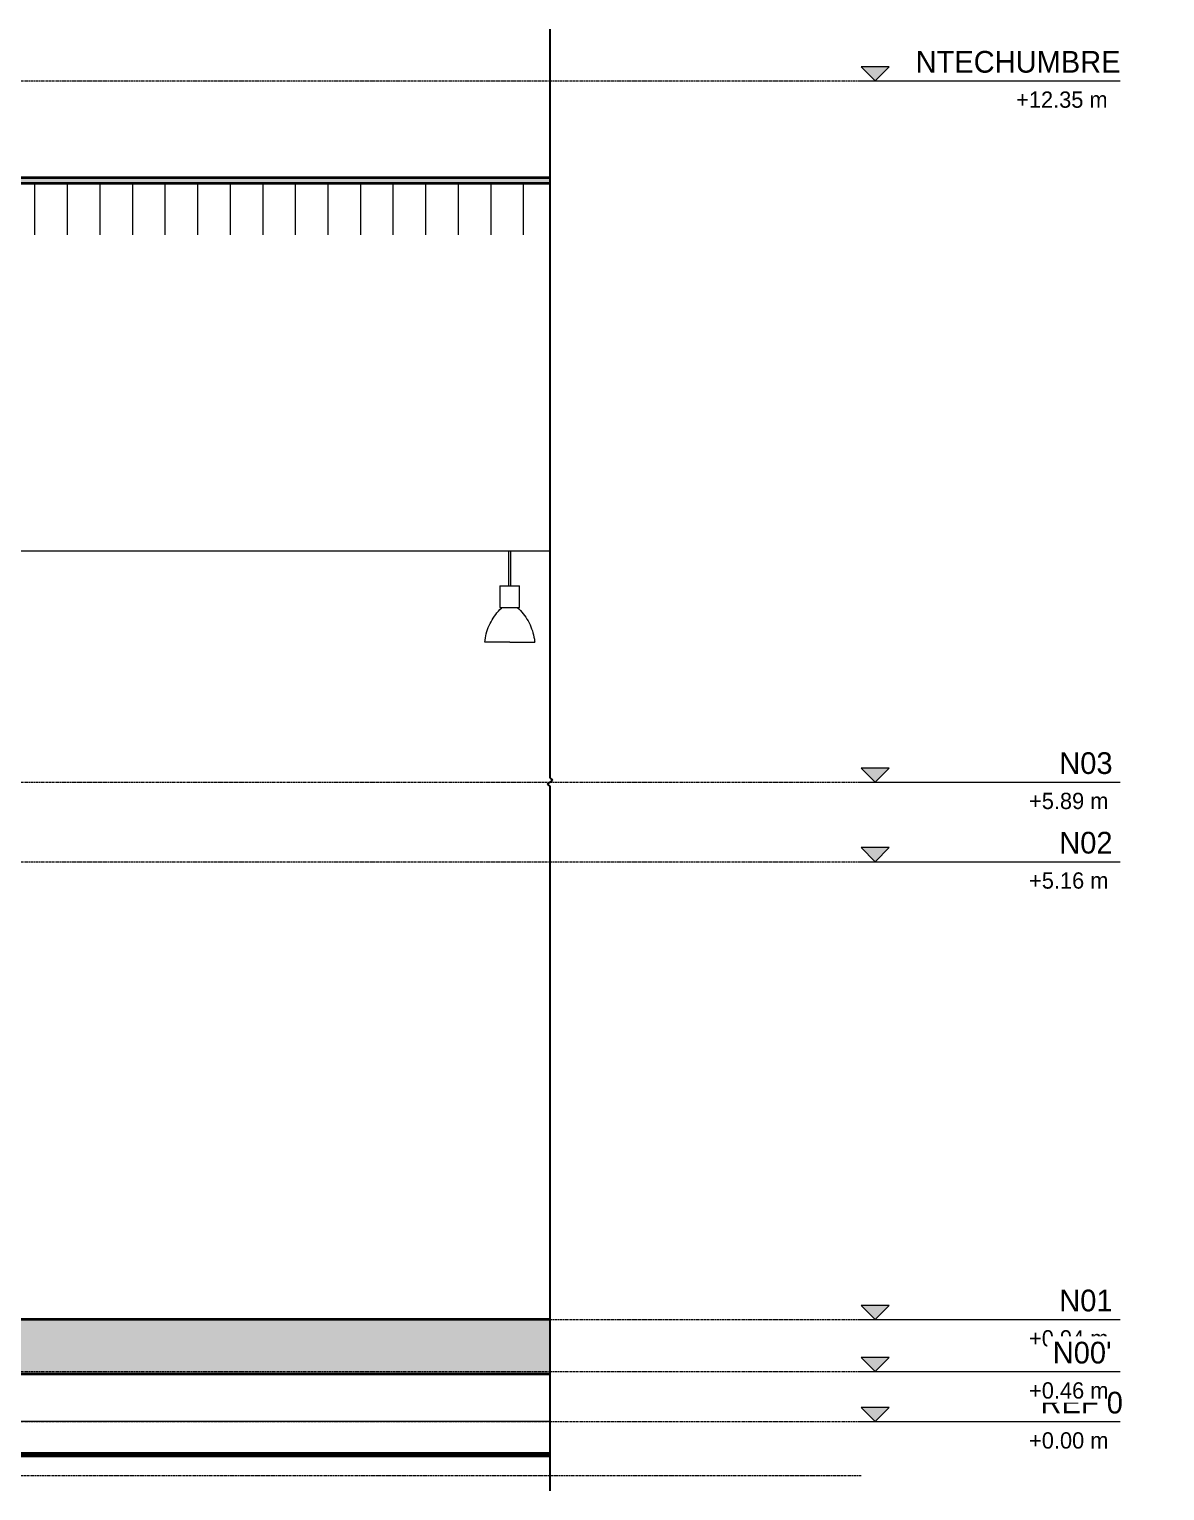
# Model space of a CAD drawing. Header units: centimetres. Extents: x -13689 to 3489, y -437 to 1921.
# Drawn here: x -7274 to -6228, y -64 to 1282 of the extents above; entities that cross this region are included whole.
import ezdxf

# ---------------------------------------------------------------- set-up
doc = ezdxf.new("R2010")
doc.units = ezdxf.units.CM
doc.linetypes.add('Centre', pattern=[3.175, 0.635, -0.475, 1.59, -0.475])
for name, color, linetype, lineweight in [('A-CLNG', 7, 'Continuous', 9), ('A-DETL-GENF', 7, 'Continuous', 9), ('A-DETL-MEDM', 7, 'Continuous', 25), ('A-FLOR', 7, 'Continuous', 9), ('A-FLOR-LEVL', 7, 'Continuous', 9), ('A-FLOR-PATT', 7, 'Continuous', 35), ('A-ROOF', 7, 'Continuous', 9), ('A-ROOF-PATT', 7, 'Continuous', 35), ('C-BLDG-PADS', 7, 'Continuous', 9), ('C-TOPO', 7, 'Continuous', 9), ('E-LITE-EQPM', 7, 'Continuous', 9), ('G-IMPT', 7, 'Continuous', 9)]:
    doc.layers.add(name, color=color, linetype=linetype, lineweight=lineweight)
doc.styles.add('Century Gothic', font='GOTHIC.TTF', dxfattribs={"height": 20})
doc.styles.add('Century Gothic_1', font='GOTHIC.TTF', dxfattribs={"height": 15})

# ---------------------------------------------------------------- blocks, each defined once
blk = doc.blocks.new('PQ_RVR_EST-01_ZZ_ZZ_MO_T_A_rvt-1-Sección 3-1')
at = {"layer": 'A-FLOR-PATT', "lineweight": 9, "true_color": 0x9a9a9a}
blk.add_hatch(color=253, dxfattribs=at).paths.add_polyline_path([(-11244.7, 44), (-6794.4, 44), (-6794.4, 94), (-11452.1, 94), (-11452.1, 44), (-11348.9, 44)])
at = {"layer": 'A-FLOR', "lineweight": 35}
for p, q in [((-6794.4, 94), (-11452.1, 94)), ((-11081.9, 44), (-6794.4, 44))]:
    blk.add_line(p, q, dxfattribs=at)
blk = doc.blocks.new('LamparaTecho - LamparaTecho_ipt-1627552-Sección 3-1')
at = {"layer": 'G-IMPT'}
for p, q in [((-6832.4, 801.5), (-6832.4, 769.5)), ((-6830.4, 801.5), (-6832.4, 801.5)), ((-6830.4, 769.5), (-6830.4, 801.5)), ((-6840.4, 769.5), (-6840.4, 749.5)), ((-6840.4, 769.5), (-6822.4, 769.5)), ((-6822.4, 749.5), (-6822.4, 769.5)), ((-6840.4, 749.5), (-6822.4, 749.5)), ((-6853.8, 717.5), (-6854.4, 717.5)), ((-6852.1, 717.5), (-6853.8, 717.5)), ((-6849.4, 717.5), (-6852.1, 717.5)), ((-6845.7, 717.5), (-6849.4, 717.5)), ((-6841.3, 717.5), (-6845.7, 717.5)), ((-6836.5, 717.5), (-6841.3, 717.5)), ((-6831.4, 717.5), (-6836.5, 717.5)), ((-6831.4, 717.5), (-6826.3, 717.5)), ((-6826.3, 717.5), (-6821.4, 717.5)), ((-6821.4, 717.5), (-6817, 717.5)), ((-6817, 717.5), (-6813.4, 717.5)), ((-6813.4, 717.5), (-6810.6, 717.5)), ((-6810.6, 717.5), (-6808.9, 717.5)), ((-6808.9, 717.5), (-6808.4, 717.5))]:
    blk.add_line(p, q, dxfattribs=at)
at = {"layer": 'G-IMPT', "flags": 128}
for points in [[(-6854.4, 717.5), (-6854.1, 719.5), (-6853.8, 721.5), (-6853.4, 723.4), (-6853, 725.4), (-6852.4, 727.3), (-6851.8, 729.2), (-6851.1, 731), (-6850.4, 732.9), (-6849.5, 734.7), (-6848.6, 736.4), (-6847.7, 738.2), (-6846.6, 739.8), (-6845.5, 741.5), (-6844.3, 743.1), (-6843.1, 744.6), (-6841.8, 746.1), (-6840.4, 747.6), (-6839, 749), (-6838.4, 749.5)], [(-6824.4, 749.5), (-6822.9, 748.2), (-6821.5, 746.8), (-6820.2, 745.3), (-6818.9, 743.7), (-6817.7, 742.2), (-6816.6, 740.5), (-6815.5, 738.9), (-6814.5, 737.2), (-6813.6, 735.4), (-6812.7, 733.6), (-6811.9, 731.8), (-6811.2, 730), (-6810.5, 728.1), (-6810, 726.2), (-6809.5, 724.3), (-6809.1, 722.3), (-6808.7, 720.4), (-6808.5, 718.4), (-6808.4, 717.5)]]:
    blk.add_lwpolyline(points, dxfattribs=at)
blk = doc.blocks.new('LamparaTecho - Standard-1626701-Sección 3-1')
blk.add_blockref('LamparaTecho - LamparaTecho_ipt-1627552-Sección 3-1', (0, 0))
blk = doc.blocks.new('PQ_RVR_MEP-01_ZZ_ZZ_MO_T_A_rvt-1-Sección 3-1')
at = {"layer": 'E-LITE-EQPM', "lineweight": 9}
blk.add_blockref('LamparaTecho - Standard-1626701-Sección 3-1', (0, 0), dxfattribs=at)
blk = doc.blocks.new('M_Break Line - M_Break Line-1965108-Sección 3-1')
at = {"layer": 'A-DETL-MEDM'}
for p, q in [((-6794.4, 1282), (-6794.4, 592.6)), ((-6794.4, 592.6), (-6791.9, 590.7)), ((-6791.9, 590.7), (-6796.9, 586.9)), ((-6796.9, 586.9), (-6794.4, 585)), ((-6794.4, 585), (-6794.4, -63.7))]:
    blk.add_line(p, q, dxfattribs=at)
blk = doc.blocks.new('Level - Con_Triangulo-1145637-Sección 3-1')
at = {"layer": 'A-FLOR-LEVL', "true_color": 0xe2e2e2}
blk.add_hatch(color=254, dxfattribs=at).paths.add_polyline_path([(-6481.9, 12.9), (-6494.7, 0), (-6507.6, 12.9)])
at = {"layer": 'A-FLOR-LEVL', "color": 253, "true_color": 0xaaaaaa}
for p, q in [((-6481.9, 12.9), (-6507.6, 12.9)), ((-6507.6, 12.9), (-6494.7, 0)), ((-6507.6, 0), (-6269.1, 0)), ((-6494.7, 0), (-6481.9, 12.9))]:
    blk.add_line(p, q, dxfattribs=at)

msp = doc.modelspace()

# ---------------------------------------------------------------- hatches: boundary and pattern name
at = {"layer": 'A-FLOR-PATT', "lineweight": 9, "true_color": 0x9a9a9a}
msp.add_hatch(color=253, dxfattribs=at).paths.add_polyline_path([(-6794.393, 44), (-6794.393, 94), (-11452.116, 94), (-11452.116, 44), (-7597.131, 44)])
at = {"layer": 'A-ROOF-PATT', "lineweight": 9, "true_color": 0x9a9a9a}
msp.add_hatch(color=253, dxfattribs=at).paths.add_polyline_path([(-12182.681, 1140.104), (-6794.393, 1140.104), (-6794.393, 1145.137), (-12499.395, 1145.137), (-12499.395, 1140.104), (-12391.115, 1140.104)])
at = {"layer": 'A-ROOF-PATT', "lineweight": 9, "true_color": 0xc0c0c0}
h = msp.add_hatch(dxfattribs=at)
h.set_pattern_fill('FP_3', color=9, style=0, pattern_type=2)
h.set_pattern_definition([(90, (-5138.633, 1134.43), (-30, 2e-15), [])])
edge = h.paths.add_edge_path()
edge.add_line((-6794.393, 1092.77), (-6794.393, 1140.104))
edge.add_line((-6794.393, 1140.104), (-11178.993, 1140.104))
edge.add_line((-11178.993, 1140.104), (-11178.993, 1092.77))
edge.add_line((-11178.993, 1092.77), (-10562.049, 1092.77))
edge.add_line((-10562.049, 1092.77), (-10562.049, 1103.116))
edge.add_line((-10562.049, 1103.116), (-10549.55, 1103.116))
edge.add_line((-10549.55, 1103.116), (-10549.55, 1092.77))
edge.add_line((-10549.55, 1092.77), (-9776.134, 1092.77))
edge.add_line((-9776.134, 1092.77), (-9776.134, 1116.939))
edge.add_line((-9776.134, 1116.939), (-9763.634, 1116.939))
edge.add_line((-9763.634, 1116.939), (-9763.634, 1092.77))
edge.add_line((-9763.634, 1092.77), (-8977.646, 1092.77))
edge.add_line((-8977.646, 1092.77), (-8977.645, 1109.773))
edge.add_line((-8977.645, 1109.773), (-8965.145, 1109.773))
edge.add_line((-8965.145, 1109.773), (-8965.145, 1092.77))
edge.add_line((-8965.145, 1092.77), (-8177.732, 1092.77))
edge.add_line((-8177.732, 1092.77), (-8177.732, 1109.773))
edge.add_line((-8177.732, 1109.773), (-8165.233, 1109.773))
edge.add_line((-8165.233, 1109.773), (-8165.233, 1092.77))
edge.add_line((-8165.233, 1092.77), (-7360.2, 1092.77))
edge.add_line((-7360.2, 1092.77), (-7360.2, 1109.773))
edge.add_line((-7360.2, 1109.773), (-7347.7, 1109.773))
edge.add_line((-7347.7, 1109.773), (-7347.699, 1092.77))
edge = h.paths.add_edge_path()
edge.add_line((-12462.639, 1092.77), (-12462.639, 1103.116))
edge.add_line((-12462.639, 1103.116), (-12450.139, 1103.116))
edge.add_line((-12450.139, 1103.116), (-12450.139, 1092.77))
edge.add_line((-12450.139, 1092.77), (-11362.564, 1092.77))
edge.add_line((-11362.564, 1092.77), (-11362.564, 1103.029))
edge.add_line((-11362.564, 1103.029), (-11350.064, 1103.029))
edge.add_line((-11350.064, 1103.029), (-11350.064, 1092.77))
edge.add_line((-11350.064, 1092.77), (-11183.993, 1092.77))
edge.add_line((-11183.993, 1092.77), (-11183.993, 1140.104))
edge.add_line((-11183.993, 1140.104), (-12484.059, 1140.102))
edge.add_line((-12484.059, 1140.102), (-12484.059, 1102.53))
edge.add_line((-12484.059, 1102.53), (-12484.059, 1092.77))
edge = h.paths.add_edge_path()
edge.add_line((-12497.365, 1092.77), (-12486.092, 1092.77))
edge.add_line((-12486.092, 1092.77), (-12485.88, 1105.992))
edge.add_line((-12485.88, 1105.992), (-12484.559, 1140.104))
edge.add_line((-12484.559, 1140.104), (-12499.395, 1140.104))
edge.add_line((-12499.395, 1140.104), (-12499.395, 1130.037))
edge.add_line((-12499.395, 1130.037), (-12499.395, 1092.77))
edge = h.paths.add_edge_path()
edge.add_line((-11355.959, 1092.77), (-11355.959, 1102.373))
edge.add_line((-11355.959, 1102.373), (-11355.959, 1092.77))
edge = h.paths.add_edge_path()
edge.add_line((-8171.838, 1092.77), (-8171.838, 1109.116))
edge.add_line((-8171.838, 1109.116), (-8171.838, 1092.77))
edge = h.paths.add_edge_path()
edge.add_line((-8171.127, 1092.77), (-8171.128, 1109.116))
edge.add_line((-8171.128, 1109.116), (-8171.128, 1092.77))
h.paths.add_polyline_path([(-8971.751, 1109.187), (-8971.75, 1109.187), (-8975.968, 1109.187)])
h.paths.add_polyline_path([(-7354.305, 1109.187), (-7354.305, 1109.187), (-7358.522, 1109.187)])

# ---------------------------------------------------------------- linework, layer by layer
at = {"layer": 'A-CLNG', "color": 8, "lineweight": 18, "true_color": 0x808080}
msp.add_line((-6794.393, 801.545), (-11171.773, 801.545), dxfattribs=at)
at = {"layer": 'A-FLOR', "lineweight": 35}
for p, q in [((-6794.393, 94), (-11452.116, 94)), ((-11097.922, 44), (-6794.393, 44))]:
    msp.add_line(p, q, dxfattribs=at)
at = {"layer": 'A-FLOR-LEVL', "color": 253, "linetype": 'Centre', "true_color": 0xaaaaaa}
for p, q in [((-13689.23, 1234.505), (-6507.584, 1234.505)), ((-13689.23, 588.801), (-6507.584, 588.801)), ((-13689.23, 515.53), (-6507.584, 515.53)), ((-13689.23, 94), (-6507.584, 94)), ((-13689.23, 46.025), (-6507.584, 46.025)), ((-13689.23, 0), (-6507.584, 0)), ((-6507.584, -50), (-13689.23, -50))]:
    msp.add_line(p, q, dxfattribs=at)
at = {"layer": 'A-ROOF', "lineweight": 35}
for p, q in [((-6794.393, 1145.137), (-12499.395, 1145.137)), ((-12484.059, 1140.104), (-6794.393, 1140.104))]:
    msp.add_line(p, q, dxfattribs=at)
at = {"layer": 'C-BLDG-PADS', "color": 253, "lineweight": 18, "true_color": 0xaaaaaa}
for p, q in [((-6794.393, 0), (-13265.472, 0)), ((-13265.472, -30.48), (-6794.393, -30.48))]:
    msp.add_line(p, q, dxfattribs=at)
at = {"layer": 'C-TOPO', "color": 253, "lineweight": 70, "true_color": 0xaaaaaa}
msp.add_line((-6794.393, -30.496), (-7876.341, -30.496), dxfattribs=at)
at = {"layer": 'C-TOPO', "color": 253, "true_color": 0xaaaaaa}
msp.add_line((-6794.393, -30.496), (-7876.341, -30.496), dxfattribs=at)

# ---------------------------------------------------------------- block references
at = {"lineweight": 5}
for name in ['PQ_RVR_EST-01_ZZ_ZZ_MO_T_A_rvt-1-Sección 3-1', 'PQ_RVR_MEP-01_ZZ_ZZ_MO_T_A_rvt-1-Sección 3-1']:
    msp.add_blockref(name, (0, 0), dxfattribs=at)
at = {"layer": 'A-DETL-GENF'}
msp.add_blockref('M_Break Line - M_Break Line-1965108-Sección 3-1', (0, 0), dxfattribs=at)
at = {"layer": 'A-FLOR-LEVL', "color": 253, "true_color": 0xaaaaaa}
for p in [(0, 1234.505), (0, 588.801), (0, 515.53), (0, 94), (0, 0)]:
    msp.add_blockref('Level - Con_Triangulo-1145637-Sección 3-1', p, dxfattribs=at)

# ---------------------------------------------------------------- next in the draw order: texts
at = {"layer": 'A-FLOR-LEVL', "color": 9, "true_color": 0xb7b7b7, "attachment_point": 1, "bg_fill": 3, "box_fill_scale": 1.25, "bg_fill_color": 256, "bg_fill_true_color": 13158600, "bg_fill_transparency": 0}
for s, insert, char_height, width, style in [('NTECHUMBRE', (-6457.526, 1261.973), 20, 224.4725, 'Century Gothic'), ('+12.35 m', (-6364.926, 1224.661), 15, 112.23625, 'Century Gothic_1'), ('N03', (-6325.226, 616.269), 20, 64.135, 'Century Gothic'), ('+5.89 m', (-6353.026, 578.957), 15, 97.80587, 'Century Gothic_1'), ('N02', (-6325.226, 542.998), 20, 64.135, 'Century Gothic'), ('+5.16 m', (-6353.026, 505.687), 15, 97.80587, 'Century Gothic_1'), ('N01', (-6325.226, 121.468), 20, 64.135, 'Century Gothic'), ('+0.94 m', (-6353.026, 84.156), 15, 97.80587, 'Century Gothic_1'), ('REF 0', (-6342.426, 27.468), 20, 84.97887, 'Century Gothic'), ('+0.00 m', (-6353.026, -9.844), 15, 97.80587, 'Century Gothic_1')]:
    msp.add_mtext(s, dxfattribs=dict(at, insert=insert, char_height=char_height, width=width, style=style))

# ---------------------------------------------------------------- next in the draw order: block references
at = {"layer": 'A-FLOR-LEVL', "color": 253, "true_color": 0xaaaaaa}
msp.add_blockref('Level - Con_Triangulo-1145637-Sección 3-1', (0, 46.025), dxfattribs=at)

# ---------------------------------------------------------------- next in the draw order: texts
at = {"layer": 'A-FLOR-LEVL', "color": 9, "true_color": 0xb7b7b7, "attachment_point": 1, "bg_fill": 3, "box_fill_scale": 1.25, "bg_fill_color": 256, "bg_fill_true_color": 13158600, "bg_fill_transparency": 0}
for s, insert, char_height, width, style in [("N00'", (-6331.226, 73.492), 20, 71.35019, 'Century Gothic'), ('+0.46 m', (-6353.026, 36.181), 15, 97.80587, 'Century Gothic_1')]:
    msp.add_mtext(s, dxfattribs=dict(at, insert=insert, char_height=char_height, width=width, style=style))

doc.saveas('drawing.dxf')
